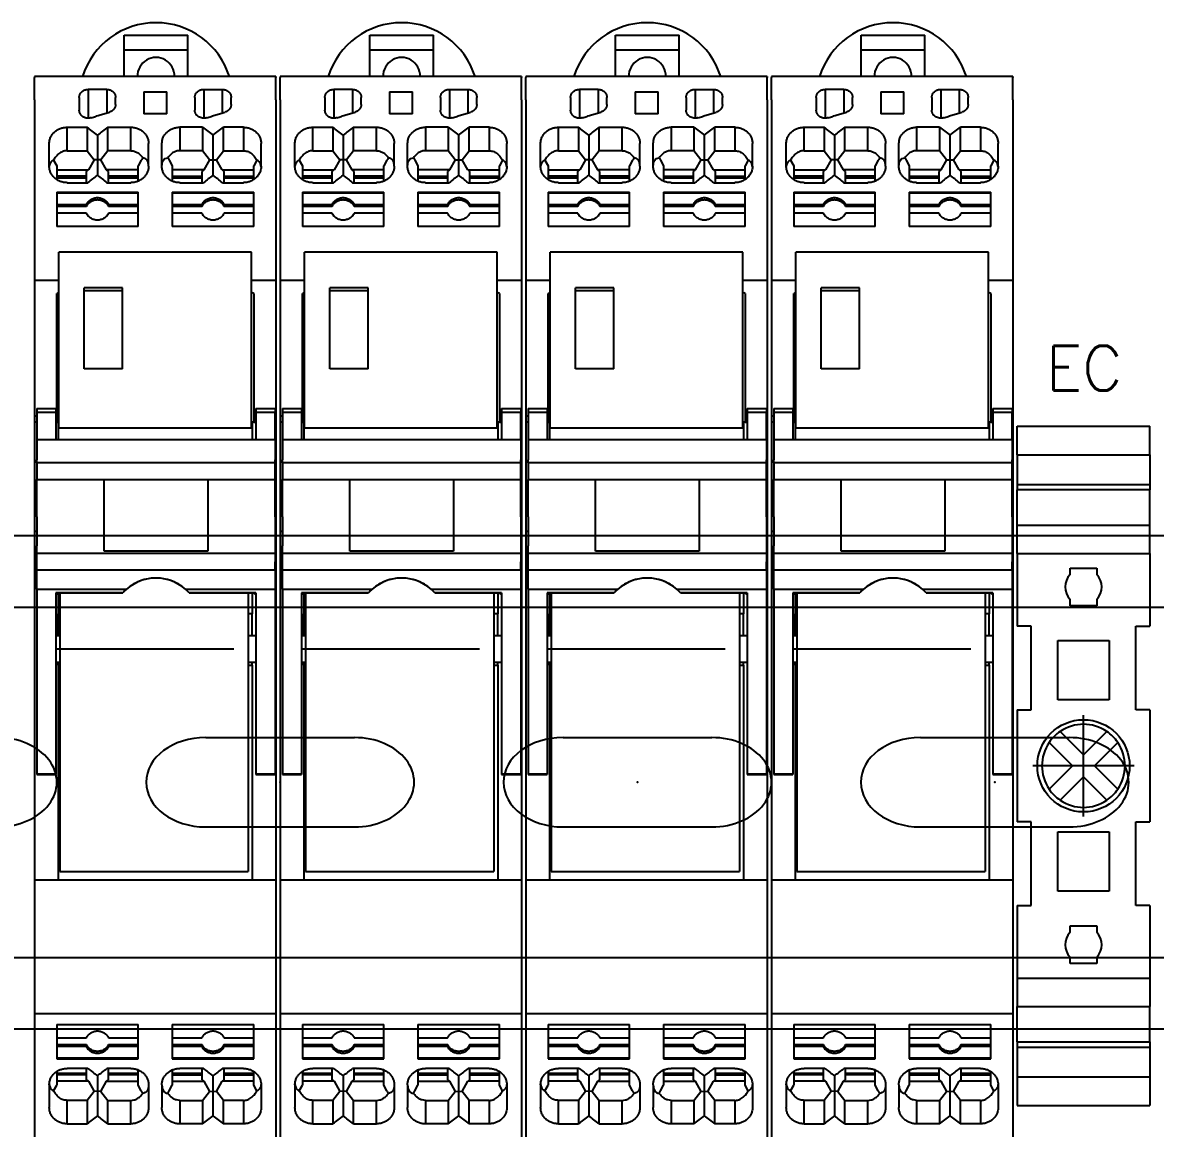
# Model space of a CAD drawing. Header units: inches. Extents: x 0.1 to 89.7, y 0.1 to 57.6.
# Drawn here: x 73.293 to 76.442, y 23.001 to 26.075 of the extents above; entities that cross this region are included whole.
import ezdxf
from ezdxf.enums import TextEntityAlignment as Align

# ---------------------------------------------------------------- set-up
doc = ezdxf.new("R2010")
doc.units = ezdxf.units.IN
doc.header["$MEASUREMENT"] = 0
doc.linetypes.add('DOT_CENTER', pattern=[14, 12, -1, 0, -1])
for name, color, linetype in [('1', 7, 'Continuous'), ('PMISC', 7, 'Continuous'), ('PSYMS', 7, 'Continuous')]:
    doc.layers.add(name, color=color, linetype=linetype)
doc.styles.get("Standard").update_dxf_attribs({"font": 'arial.ttf'})
doc.styles.add('WD', font='romans.shx', dxfattribs={"height": 0.185})

# ---------------------------------------------------------------- blocks, each defined once
blk = doc.blocks.new('E_NS_35_N-select__2', base_point=(-140.35, 64.25))
at = {"color": 7, "linetype": 'Continuous'}
for p, q in [((-138.317, 73.75), (-140.35, 73.75)), ((-140.35, 64.25), (-140.35, 73.75)), ((-138.317, 73.75), (-136.174, 73.75)), ((-138.317, 64.25), (-138.317, 73.75)), ((-136.174, 73.75), (-135.791, 73.75)), ((-136.174, 64.25), (-136.174, 73.75)), ((-133.283, 73.75), (-135.791, 73.75)), ((-135.791, 73.75), (-135.791, 64.25)), ((-131.25, 73.75), (-133.283, 73.75)), ((-133.283, 64.25), (-133.283, 73.75)), ((-131.25, 73.75), (-126.05, 73.75)), ((-131.25, 64.25), (-131.25, 73.75)), ((-126.05, 72.75), (-126.05, 73.75)), ((-120.05, 73.75), (-120.05, 72.75)), ((-120.05, 73.75), (-112.05, 73.75)), ((-112.05, 72.75), (-112.05, 73.75)), ((-106.05, 73.75), (-106.05, 72.75)), ((-106.05, 73.75), (-100.85, 73.75)), ((-100.85, 73.75), (-98.817, 73.75)), ((-100.85, 64.25), (-100.85, 73.75)), ((-96.309, 73.75), (-98.817, 73.75)), ((-98.817, 64.25), (-98.817, 73.75)), ((-96.309, 73.75), (-95.926, 73.75)), ((-96.309, 64.25), (-96.309, 73.75)), ((-95.926, 73.75), (-93.783, 73.75)), ((-95.926, 64.25), (-95.926, 73.75)), ((-93.783, 73.75), (-91.75, 73.75)), ((-93.783, 64.25), (-93.783, 73.75)), ((-91.75, 64.25), (-91.75, 73.75)), ((-120.05, 72.75), (-126.05, 72.75)), ((-106.05, 72.75), (-112.05, 72.75)), ((-117.726, 71.454), (-117.727, 71.455)), ((-116.05, 69.778), (-117.726, 71.454)), ((-114.374, 71.454), (-116.05, 69.778)), ((-114.373, 71.455), (-114.374, 71.454)), ((-125.025, 67.156), (-125.025, 70.844)), ((-125.025, 70.844), (-120.775, 70.844)), ((-120.775, 70.844), (-120.775, 67.156)), ((-118.505, 70.677), (-118.504, 70.676)), ((-118.504, 70.676), (-116.828, 69)), ((-115.272, 69), (-113.596, 70.676)), ((-113.596, 70.676), (-113.595, 70.677)), ((-111.325, 67.156), (-111.325, 70.844)), ((-111.325, 70.844), (-107.075, 70.844)), ((-107.075, 70.844), (-107.075, 67.156)), ((-130.2, 68.045), (-130.2, 69.955)), ((-130.2, 69.955), (-129.739, 69.955)), ((-127.961, 69.955), (-127.5, 69.955)), ((-127.5, 69.955), (-127.5, 68.045)), ((-104.6, 69.955), (-104.139, 69.955)), ((-104.6, 68.045), (-104.6, 69.955)), ((-102.361, 69.955), (-101.9, 69.955)), ((-101.9, 69.955), (-101.9, 68.045)), ((-116.828, 69), (-118.504, 67.324)), ((-113.596, 67.324), (-115.272, 69)), ((-117.726, 66.546), (-116.05, 68.222)), ((-116.05, 68.222), (-114.374, 66.546)), ((-129.739, 68.045), (-130.2, 68.045)), ((-127.5, 68.045), (-127.961, 68.045)), ((-118.504, 67.324), (-118.505, 67.323)), ((-113.595, 67.323), (-113.596, 67.324)), ((-104.139, 68.045), (-104.6, 68.045)), ((-101.9, 68.045), (-102.361, 68.045)), ((-120.775, 67.156), (-125.025, 67.156)), ((-117.727, 66.545), (-117.726, 66.546)), ((-114.374, 66.546), (-114.373, 66.545)), ((-107.075, 67.156), (-111.325, 67.156)), ((-126.05, 65.25), (-126.05, 64.25)), ((-120.05, 65.25), (-126.05, 65.25)), ((-120.05, 64.25), (-120.05, 65.25)), ((-112.05, 65.25), (-112.05, 64.25)), ((-106.05, 65.25), (-112.05, 65.25)), ((-106.05, 64.25), (-106.05, 65.25)), ((-138.317, 64.25), (-140.35, 64.25)), ((-138.317, 64.25), (-136.174, 64.25)), ((-136.174, 64.25), (-135.791, 64.25)), ((-133.283, 64.25), (-135.791, 64.25)), ((-131.25, 64.25), (-133.283, 64.25)), ((-131.25, 64.25), (-126.05, 64.25)), ((-120.05, 64.25), (-112.05, 64.25)), ((-106.05, 64.25), (-100.85, 64.25)), ((-100.85, 64.25), (-98.817, 64.25)), ((-96.309, 64.25), (-98.817, 64.25)), ((-96.309, 64.25), (-95.926, 64.25)), ((-95.926, 64.25), (-93.783, 64.25)), ((-93.783, 64.25), (-91.75, 64.25))]:
    blk.add_line(p, q, dxfattribs=at)
blk.add_circle((-116.05, 69), 3.3, dxfattribs=at)
for centre, radius, start, end in [((-116.05, 69), 2.972, 124.33441, 145.66559), ((-116.05, 69), 2.973, 55.66247, 124.33753), ((-116.05, 69), 2.972, 34.33441, 55.66559), ((-116.05, 69), 2.973, 145.66247, 214.33753), ((-116.05, 69), 2.973, 325.66247, 34.33753), ((-128.85, 69), 1.305, 47.03291, 132.96709), ((-103.25, 69), 1.305, 47.03291, 132.96709), ((-128.85, 69), 1.305, 227.03291, 312.96709), ((-116.05, 69), 2.972, 214.33441, 235.66559), ((-116.05, 69), 2.972, 304.33441, 325.66559), ((-103.25, 69), 1.305, 227.03291, 312.96709), ((-116.05, 69), 2.973, 235.66247, 304.33753)]:
    blk.add_arc(centre, radius, start, end, dxfattribs=at)
at = {"layer": '1', "color": 2, "linetype": 'DOT_CENTER'}
for p, q in [((-116.05, 72.63), (-116.05, 65.37)), ((-112.42, 69), (-119.68, 69))]:
    blk.add_line(p, q, dxfattribs=at)
blk = doc.blocks.new('PHOENIX_END_CLAMP_1')
at = {"xscale": 0.03909317721805836, "yscale": 0.03909317721805836, "zscale": 0.03909317721805836, "rotation": 270}
blk.add_blockref('E_NS_35_N-select__2', (0, 1.8999), dxfattribs=at)
at = {"style": 'WD', "width": 0.7}
for tag, p in [('DESC1', (0.1875, 2.4688)), ('DESC2', (0.1875, 2.3125)), ('DESC3', (0.1875, 2.1646))]:
    blk.add_attdef(tag, text='', height=0.125, dxfattribs=at).set_placement(p, align=Align.CENTER)
at = {"style": 'WD'}
blk.add_attdef('TAG1', text='', height=0.125, dxfattribs=at).set_placement((0.1875, 2), align=Align.CENTER)
at = {"style": 'WD', "flags": 9}
blk.add_attdef('FAMILY', (0.3922, 1.9648), '', height=0.01, dxfattribs=at)
for tag, p in [('MFG', (0.4153, 1.9012)), ('CAT', (0.4172, 1.9207)), ('ASSYCODE', (0.4175, 1.8839))]:
    blk.add_attdef(tag, text='', height=0.01, dxfattribs=at).set_placement(p, align=Align.CENTER)
blk = doc.blocks.new('RIF-LED-Modul-select__6', base_point=(-347.237, -227.35))
at = {"color": 7, "linetype": 'Continuous'}
for p, q in [((-347.237, -214.35), (-347.237, -227.35)), ((-335.36, -214.35), (-347.237, -214.35)), ((-335.36, -214.35), (-335.36, -227.35)), ((-344.822, -223.05), (-344.822, -225.65)), ((-344.608, -223.05), (-344.822, -223.05)), ((-344.608, -223.05), (-344.608, -225.65)), ((-339.36, -223.05), (-344.608, -223.05)), ((-339.36, -223.05), (-339.36, -225.65)), ((-344.608, -225.65), (-344.822, -225.65)), ((-339.36, -225.65), (-344.608, -225.65)), ((-335.36, -227.35), (-347.237, -227.35))]:
    blk.add_line(p, q, dxfattribs=at)
blk = doc.blocks.new('REL-MR-___C_21___-select__7', base_point=(-324.238, -227.28))
at = {"color": 7, "linetype": 'Continuous'}
for p, q in [((-324.238, -214.58), (-305.445, -214.58)), ((-305.445, -227.28), (-305.445, -214.58)), ((-324.238, -227.28), (-305.445, -227.28))]:
    blk.add_line(p, q, dxfattribs=at)
blk = doc.blocks.new('RIF-RH-1-select__8', base_point=(-336.682, -228.85))
at = {"color": 7, "linetype": 'Continuous'}
for p, q in [((-336.682, -212.75), (-336.441, -212.75)), ((-336.682, -214.05), (-336.682, -212.75)), ((-334.563, -212.75), (-336.441, -212.75)), ((-334.563, -212.75), (-333.207, -212.75)), ((-334.563, -212.75), (-334.563, -214.05)), ((-333.013, -212.75), (-333.207, -212.75)), ((-333.013, -212.75), (-333.013, -228.85)), ((-331.893, -212.75), (-333.013, -212.75)), ((-331.893, -228.85), (-331.893, -212.75)), ((-329.371, -212.75), (-331.893, -212.75)), ((-329.371, -212.75), (-326.909, -212.75)), ((-326.909, -228.85), (-326.909, -212.75)), ((-326.909, -212.75), (-326.338, -212.75)), ((-325.789, -212.75), (-326.338, -212.75)), ((-325.789, -228.85), (-325.789, -212.75)), ((-325.789, -212.75), (-324.487, -212.75)), ((-324.487, -218.814), (-324.487, -212.75)), ((-324.487, -212.75), (-312.023, -212.75)), ((-312.023, -212.75), (-311.982, -212.75)), ((-311.982, -214.05), (-311.982, -212.75)), ((-336.682, -214.05), (-336.441, -214.05)), ((-336.441, -214.05), (-334.563, -214.05)), ((-334.563, -214.05), (-334.563, -227.55)), ((-324.238, -214.05), (-324.238, -218.564)), ((-324.238, -218.564), (-324.238, -214.05)), ((-324.238, -214.05), (-324.12, -214.05)), ((-324.238, -214.05), (-324.238, -214.05)), ((-324.12, -214.05), (-324.238, -214.212)), ((-324.12, -214.05), (-324.12, -214.05)), ((-324.12, -214.05), (-321.36, -214.05)), ((-321.36, -214.58), (-321.36, -214.05)), ((-321.36, -214.05), (-319.56, -214.05)), ((-319.56, -214.58), (-319.56, -214.05)), ((-319.56, -214.05), (-312.023, -214.05)), ((-312.023, -214.05), (-311.982, -214.05)), ((-331.893, -217.3), (-327.063, -217.3)), ((-327.063, -217.3), (-327.063, -224.3)), ((-324.238, -218.564), (-324.238, -218.564)), ((-324.487, -228.85), (-324.487, -222.785)), ((-324.238, -227.55), (-324.238, -223.036)), ((-324.238, -223.036), (-324.238, -227.55)), ((-324.238, -223.036), (-324.238, -223.036)), ((-327.063, -224.3), (-331.893, -224.3)), ((-336.682, -228.85), (-336.682, -227.55)), ((-336.682, -227.55), (-336.441, -227.55)), ((-336.441, -227.55), (-334.563, -227.55)), ((-334.563, -227.55), (-334.563, -228.85)), ((-324.12, -227.55), (-324.238, -227.387)), ((-324.238, -227.55), (-324.238, -227.55)), ((-324.238, -227.55), (-324.12, -227.55)), ((-324.12, -227.55), (-321.36, -227.55)), ((-324.12, -227.55), (-324.12, -227.55)), ((-321.36, -227.55), (-321.36, -227.28)), ((-321.36, -227.55), (-319.56, -227.55)), ((-319.56, -227.55), (-319.56, -227.28)), ((-319.56, -227.55), (-312.023, -227.55)), ((-312.023, -227.55), (-311.982, -227.55)), ((-311.982, -228.85), (-311.982, -227.55)), ((-336.682, -228.85), (-336.441, -228.85)), ((-336.441, -228.85), (-334.563, -228.85)), ((-334.563, -228.85), (-333.207, -228.85)), ((-333.013, -228.85), (-333.207, -228.85)), ((-333.013, -228.85), (-331.893, -228.85)), ((-329.371, -228.85), (-331.893, -228.85)), ((-329.371, -228.85), (-327.42, -228.85)), ((-327.42, -228.85), (-327.418, -228.85)), ((-326.909, -228.85), (-327.418, -228.85)), ((-326.338, -228.85), (-326.909, -228.85)), ((-325.789, -228.85), (-326.338, -228.85)), ((-325.101, -228.85), (-325.789, -228.85)), ((-325.101, -228.85), (-325.1, -228.85)), ((-324.487, -228.85), (-325.1, -228.85)), ((-324.487, -228.85), (-312.023, -228.85)), ((-312.023, -228.85), (-311.982, -228.85))]:
    blk.add_line(p, q, dxfattribs=at)
at = {"color": 2, "linetype": 'Continuous'}
for p, q in [((-336.441, -214.05), (-336.441, -212.75)), ((-312.023, -214.05), (-312.023, -212.75)), ((-336.441, -228.85), (-336.441, -227.55)), ((-312.023, -228.85), (-312.023, -227.55))]:
    blk.add_line(p, q, dxfattribs=at)
at = {"color": 7, "linetype": 'Continuous'}
for centre, start, end in [((-322.238, -220.8), 131.81031, 228.18969), ((-322.238, -220.8), 131.80438, 138.55237), ((-322.238, -220.8), 138.55824, 221.44176), ((-322.238, -220.799), 221.44763, 228.19562)]:
    blk.add_arc(centre, 3, start, end, dxfattribs=at)
for points in [[(-324.12, -214.05), (-324.179, -214.131), (-324.238, -214.212)], [(-324.12, -227.55), (-324.179, -227.469), (-324.238, -227.387)]]:
    blk.add_spline(points, degree=3, dxfattribs=at)
at = {"layer": '1', "color": 2, "linetype": 'DOT_CENTER'}
blk.add_line((-320.46, -227.55), (-320.46, -214.05), dxfattribs=at)
blk = doc.blocks.new('RIF-1-BPT-16-Base-select__9', base_point=(-362.71, -229))
at = {"color": 7, "linetype": 'Continuous'}
for p, q in [((-359.073, -212.7), (-359.01, -212.7)), ((-359.073, -212.7), (-359.073, -229)), ((-357.51, -212.7), (-359.01, -212.7)), ((-357.51, -212.7), (-345.304, -212.7)), ((-345.304, -212.7), (-336.16, -212.7)), ((-345.304, -212.7), (-345.304, -214.35)), ((-336.16, -212.7), (-336.16, -212.75)), ((-336.16, -212.7), (-335.76, -212.7)), ((-335.76, -212.7), (-328.382, -212.7)), ((-335.76, -212.75), (-335.76, -212.7)), ((-328.382, -212.7), (-304.86, -212.7)), ((-328.382, -212.75), (-328.382, -212.7)), ((-304.86, -212.7), (-295.829, -212.7)), ((-304.86, -212.7), (-304.86, -214.3)), ((-295.829, -212.7), (-295.51, -212.7)), ((-295.829, -212.7), (-295.829, -229)), ((-295.51, -212.7), (-293.51, -212.7)), ((-293.51, -212.7), (-284.998, -212.7)), ((-353.031, -213.7), (-354.554, -213.7)), ((-353.432, -213.988), (-353.049, -214.2)), ((-336.16, -214.05), (-336.16, -214.2)), ((-335.76, -214.2), (-335.76, -214.05)), ((-291.04, -213.7), (-289.516, -213.7)), ((-290.639, -213.988), (-291.022, -214.2)), ((-352.772, -214.2), (-353.049, -214.2)), ((-352.772, -216.339), (-352.772, -214.2)), ((-352.355, -214.2), (-352.772, -214.2)), ((-352.355, -216.2), (-352.355, -214.2)), ((-352.244, -214.2), (-352.355, -214.2)), ((-352.244, -216.2), (-352.244, -214.2)), ((-352.124, -214.2), (-352.244, -214.2)), ((-351.233, -214.2), (-351.264, -214.2)), ((-351.233, -219.7), (-351.233, -214.2)), ((-350.436, -214.2), (-351.233, -214.2)), ((-350.436, -216.203), (-350.436, -214.2)), ((-350.3, -214.2), (-350.436, -214.2)), ((-350.3, -214.2), (-350.3, -216.203)), ((-349.858, -214.2), (-350.3, -214.2)), ((-349.858, -214.2), (-349.858, -216.203)), ((-348.949, -214.2), (-349.858, -214.2)), ((-344.428, -214.2), (-336.16, -214.2)), ((-336.16, -214.2), (-335.76, -214.2)), ((-335.76, -214.2), (-335.76, -214.3)), ((-335.76, -214.3), (-334.563, -214.3)), ((-324.238, -214.3), (-322.819, -214.3)), ((-321.36, -214.3), (-322.819, -214.3)), ((-322.819, -214.3), (-322.819, -214.58)), ((-319.36, -214.3), (-319.56, -214.3)), ((-319.36, -214.3), (-304.86, -214.3)), ((-319.36, -214.58), (-319.36, -214.3)), ((-304.86, -214.3), (-304.86, -227.4)), ((-294.213, -214.2), (-295.122, -214.2)), ((-293.771, -214.2), (-294.213, -214.2)), ((-294.213, -216.203), (-294.213, -214.2)), ((-293.634, -214.2), (-293.771, -214.2)), ((-293.771, -216.203), (-293.771, -214.2)), ((-292.838, -214.2), (-293.634, -214.2)), ((-293.634, -214.2), (-293.634, -216.203)), ((-292.807, -214.2), (-292.838, -214.2)), ((-292.838, -214.2), (-292.838, -219.7)), ((-291.827, -214.2), (-291.947, -214.2)), ((-291.716, -214.2), (-291.827, -214.2)), ((-291.827, -216.2), (-291.827, -214.2)), ((-291.299, -214.2), (-291.716, -214.2)), ((-291.716, -216.2), (-291.716, -214.2)), ((-291.022, -214.2), (-291.299, -214.2)), ((-291.299, -214.2), (-291.299, -216.339)), ((-354.074, -216.25), (-354.074, -214.9)), ((-289.997, -214.9), (-289.997, -216.25)), ((-357.196, -215.725), (-357.67, -215.725)), ((-354.074, -216.25), (-355.654, -216.25)), ((-353.467, -216.722), (-354.074, -216.25)), ((-352.772, -216.339), (-353.467, -216.722)), ((-352.772, -216.339), (-352.675, -216.2)), ((-352.355, -216.2), (-352.675, -216.2)), ((-352.244, -216.2), (-352.355, -216.2)), ((-351.914, -216.2), (-352.244, -216.2)), ((-350.436, -216.203), (-350.3, -216.203)), ((-293.634, -216.203), (-293.771, -216.203)), ((-291.827, -216.2), (-292.157, -216.2)), ((-291.716, -216.2), (-291.827, -216.2)), ((-291.396, -216.2), (-291.716, -216.2)), ((-291.396, -216.2), (-291.299, -216.339)), ((-290.604, -216.722), (-291.299, -216.339)), ((-289.997, -216.25), (-290.604, -216.722)), ((-288.417, -216.25), (-289.997, -216.25)), ((-353.447, -216.95), (-355.117, -216.95)), ((-353.447, -216.95), (-353.467, -216.722)), ((-353.467, -217.177), (-353.447, -216.95)), ((-352.415, -216.95), (-353.447, -216.95)), ((-290.624, -216.95), (-291.656, -216.95)), ((-290.624, -216.95), (-290.604, -216.722)), ((-288.954, -216.95), (-290.624, -216.95)), ((-290.604, -217.177), (-290.624, -216.95)), ((-355.654, -217.65), (-354.074, -217.65)), ((-353.467, -217.177), (-354.074, -217.65)), ((-354.074, -217.65), (-354.074, -219.2)), ((-353.467, -217.177), (-352.772, -217.56)), ((-352.772, -217.56), (-352.675, -217.7)), ((-352.772, -217.56), (-352.772, -219.7)), ((-352.675, -217.7), (-352.355, -217.7)), ((-352.355, -219.7), (-352.355, -217.7)), ((-352.355, -217.7), (-352.244, -217.7)), ((-352.244, -219.7), (-352.244, -217.7)), ((-352.244, -217.7), (-351.914, -217.7)), ((-350.436, -217.696), (-350.3, -217.696)), ((-350.436, -219.7), (-350.436, -217.696)), ((-350.3, -217.696), (-350.3, -219.7)), ((-349.858, -217.696), (-349.858, -219.7)), ((-294.213, -219.7), (-294.213, -217.696)), ((-293.634, -217.696), (-293.771, -217.696)), ((-293.771, -219.7), (-293.771, -217.696)), ((-293.634, -217.696), (-293.634, -219.7)), ((-292.157, -217.7), (-291.827, -217.7)), ((-291.827, -217.7), (-291.716, -217.7)), ((-291.827, -219.7), (-291.827, -217.7)), ((-291.716, -217.7), (-291.396, -217.7)), ((-291.716, -219.7), (-291.716, -217.7)), ((-291.396, -217.7), (-291.299, -217.56)), ((-291.299, -217.56), (-290.604, -217.177)), ((-291.299, -219.7), (-291.299, -217.56)), ((-289.997, -217.65), (-290.604, -217.177)), ((-289.997, -219.2), (-289.997, -217.65)), ((-289.997, -217.65), (-288.417, -217.65)), ((-357.67, -218.175), (-356.808, -218.175)), ((-361.857, -222.95), (-361.857, -218.65)), ((-360.883, -218.65), (-361.857, -218.65)), ((-359.073, -218.65), (-360.883, -218.65)), ((-360.883, -222.95), (-360.883, -218.65)), ((-356.561, -220.075), (-358.053, -220.075)), ((-353.432, -219.911), (-353.049, -219.7)), ((-353.049, -219.7), (-352.772, -219.7)), ((-352.772, -219.7), (-352.355, -219.7)), ((-352.355, -219.7), (-352.244, -219.7)), ((-352.244, -219.7), (-352.016, -219.7)), ((-351.264, -219.7), (-351.233, -219.7)), ((-351.233, -219.7), (-350.436, -219.7)), ((-350.436, -219.7), (-350.3, -219.7)), ((-350.3, -219.7), (-349.858, -219.7)), ((-349.858, -219.7), (-348.949, -219.7)), ((-295.122, -219.7), (-294.213, -219.7)), ((-294.213, -219.7), (-293.771, -219.7)), ((-293.771, -219.7), (-293.634, -219.7)), ((-293.634, -219.7), (-292.838, -219.7)), ((-292.838, -219.7), (-292.807, -219.7)), ((-292.055, -219.7), (-291.827, -219.7)), ((-291.827, -219.7), (-291.716, -219.7)), ((-291.716, -219.7), (-291.299, -219.7)), ((-291.299, -219.7), (-291.022, -219.7)), ((-290.639, -219.911), (-291.022, -219.7)), ((-353.041, -220.4), (-354.554, -220.4)), ((-353.031, -220.4), (-353.041, -220.4)), ((-291.04, -220.4), (-291.03, -220.4)), ((-291.03, -220.4), (-289.516, -220.4)), ((-358.053, -221.625), (-356.561, -221.625)), ((-353.041, -221.3), (-354.554, -221.3)), ((-353.031, -221.3), (-353.041, -221.3)), ((-291.04, -221.3), (-291.03, -221.3)), ((-291.03, -221.3), (-289.516, -221.3)), ((-353.432, -221.788), (-353.049, -222)), ((-352.772, -222), (-353.049, -222)), ((-352.355, -222), (-352.772, -222)), ((-352.772, -222), (-352.772, -224.139)), ((-352.244, -222), (-352.355, -222)), ((-352.355, -222), (-352.355, -224)), ((-352.244, -224), (-352.244, -222)), ((-352.016, -222), (-352.244, -222)), ((-351.233, -222), (-351.264, -222)), ((-350.436, -222), (-351.233, -222)), ((-351.233, -227.5), (-351.233, -222)), ((-350.436, -224.003), (-350.436, -222)), ((-350.3, -222), (-350.436, -222)), ((-349.858, -222), (-350.3, -222)), ((-350.3, -222), (-350.3, -224.003)), ((-348.949, -222), (-349.858, -222)), ((-349.858, -222), (-349.858, -224.003)), ((-294.213, -222), (-295.122, -222)), ((-294.213, -224.003), (-294.213, -222)), ((-293.771, -222), (-294.213, -222)), ((-293.771, -224.003), (-293.771, -222)), ((-293.634, -222), (-293.771, -222)), ((-293.634, -222), (-293.634, -224.003)), ((-292.838, -222), (-293.634, -222)), ((-292.838, -222), (-292.838, -227.5)), ((-292.807, -222), (-292.838, -222)), ((-291.827, -222), (-292.055, -222)), ((-291.716, -222), (-291.827, -222)), ((-291.827, -224), (-291.827, -222)), ((-291.716, -222), (-291.716, -224)), ((-291.299, -222), (-291.716, -222)), ((-291.299, -224.139), (-291.299, -222)), ((-291.022, -222), (-291.299, -222)), ((-290.639, -221.788), (-291.022, -222)), ((-360.883, -222.95), (-361.857, -222.95)), ((-359.073, -222.95), (-360.883, -222.95)), ((-354.074, -222.5), (-354.074, -224.05)), ((-289.997, -224.05), (-289.997, -222.5)), ((-357.196, -223.525), (-357.67, -223.525)), ((-354.074, -224.05), (-355.654, -224.05)), ((-355.117, -224.75), (-353.447, -224.75)), ((-354.074, -224.05), (-353.467, -224.522)), ((-352.772, -224.139), (-353.467, -224.522)), ((-353.467, -224.522), (-353.447, -224.75)), ((-353.447, -224.75), (-353.467, -224.977)), ((-353.447, -224.75), (-352.415, -224.75)), ((-352.675, -224), (-352.772, -224.139)), ((-352.355, -224), (-352.675, -224)), ((-352.244, -224), (-352.355, -224)), ((-351.914, -224), (-352.244, -224)), ((-350.436, -224.003), (-350.3, -224.003)), ((-293.634, -224.003), (-293.771, -224.003)), ((-291.827, -224), (-292.157, -224)), ((-291.716, -224), (-291.827, -224)), ((-291.396, -224), (-291.716, -224)), ((-291.656, -224.75), (-290.624, -224.75)), ((-291.299, -224.139), (-291.396, -224)), ((-290.604, -224.522), (-291.299, -224.139)), ((-290.604, -224.522), (-290.624, -224.75)), ((-290.624, -224.75), (-290.604, -224.977)), ((-290.624, -224.75), (-288.954, -224.75)), ((-290.604, -224.522), (-289.997, -224.05)), ((-288.417, -224.05), (-289.997, -224.05)), ((-355.654, -225.45), (-354.074, -225.45)), ((-354.074, -225.45), (-353.467, -224.977)), ((-354.074, -226.8), (-354.074, -225.45)), ((-353.467, -224.977), (-352.772, -225.36)), ((-352.772, -227.5), (-352.772, -225.36)), ((-352.675, -225.5), (-352.772, -225.36)), ((-352.675, -225.5), (-352.355, -225.5)), ((-352.355, -225.5), (-352.355, -227.5)), ((-352.355, -225.5), (-352.244, -225.5)), ((-352.244, -227.5), (-352.244, -225.5)), ((-352.244, -225.5), (-351.914, -225.5)), ((-350.436, -225.496), (-350.3, -225.496)), ((-350.436, -227.5), (-350.436, -225.496)), ((-350.3, -225.496), (-350.3, -227.5)), ((-349.858, -225.496), (-349.858, -227.5)), ((-294.213, -227.5), (-294.213, -225.496)), ((-293.771, -227.5), (-293.771, -225.496)), ((-293.634, -225.496), (-293.771, -225.496)), ((-293.634, -225.496), (-293.634, -227.5)), ((-292.157, -225.5), (-291.827, -225.5)), ((-291.827, -225.5), (-291.716, -225.5)), ((-291.827, -227.5), (-291.827, -225.5)), ((-291.716, -225.5), (-291.716, -227.5)), ((-291.716, -225.5), (-291.396, -225.5)), ((-291.299, -225.36), (-291.396, -225.5)), ((-291.299, -225.36), (-290.604, -224.977)), ((-291.299, -225.36), (-291.299, -227.5)), ((-290.604, -224.977), (-289.997, -225.45)), ((-289.997, -225.45), (-289.997, -226.8)), ((-289.997, -225.45), (-288.417, -225.45)), ((-357.67, -225.975), (-356.808, -225.975)), ((-353.432, -227.711), (-353.049, -227.5)), ((-353.049, -227.5), (-352.772, -227.5)), ((-352.772, -227.5), (-352.355, -227.5)), ((-352.355, -227.5), (-352.244, -227.5)), ((-352.244, -227.5), (-352.124, -227.5)), ((-351.264, -227.5), (-351.233, -227.5)), ((-351.233, -227.5), (-350.436, -227.5)), ((-350.436, -227.5), (-350.3, -227.5)), ((-350.3, -227.5), (-349.858, -227.5)), ((-349.858, -227.5), (-348.949, -227.5)), ((-345.304, -227.35), (-345.304, -229)), ((-336.16, -227.5), (-344.428, -227.5)), ((-335.76, -227.5), (-336.16, -227.5)), ((-336.16, -227.5), (-336.16, -227.55)), ((-335.76, -227.5), (-335.76, -227.4)), ((-335.76, -227.4), (-334.563, -227.4)), ((-335.76, -227.5), (-335.76, -227.55)), ((-324.229, -227.4), (-322.819, -227.4)), ((-322.819, -227.28), (-322.819, -227.4)), ((-321.36, -227.4), (-322.819, -227.4)), ((-319.36, -227.4), (-319.56, -227.4)), ((-319.36, -227.4), (-319.36, -227.28)), ((-319.36, -227.4), (-304.86, -227.4)), ((-304.86, -227.4), (-304.86, -229)), ((-295.122, -227.5), (-294.213, -227.5)), ((-294.213, -227.5), (-293.771, -227.5)), ((-293.771, -227.5), (-293.634, -227.5)), ((-293.634, -227.5), (-292.838, -227.5)), ((-292.838, -227.5), (-292.807, -227.5)), ((-291.947, -227.5), (-291.827, -227.5)), ((-291.827, -227.5), (-291.716, -227.5)), ((-291.716, -227.5), (-291.299, -227.5)), ((-291.299, -227.5), (-291.022, -227.5)), ((-290.639, -227.711), (-291.022, -227.5)), ((-353.031, -228), (-354.554, -228)), ((-291.04, -228), (-289.516, -228)), ((-359.073, -229), (-359.01, -229)), ((-357.51, -229), (-359.01, -229)), ((-357.51, -229), (-345.304, -229)), ((-345.304, -229), (-336.16, -229)), ((-336.16, -228.85), (-336.16, -229)), ((-336.16, -229), (-335.76, -229)), ((-335.76, -228.85), (-335.76, -229)), ((-335.76, -229), (-328.382, -229)), ((-328.382, -228.85), (-328.382, -229)), ((-328.382, -229), (-304.86, -229)), ((-327.42, -228.85), (-327.418, -228.85)), ((-326.909, -228.85), (-327.418, -228.85)), ((-326.338, -228.85), (-326.909, -228.85)), ((-325.789, -228.85), (-326.338, -228.85)), ((-325.101, -228.85), (-325.789, -228.85)), ((-325.101, -228.85), (-325.1, -228.85)), ((-304.86, -229), (-295.829, -229)), ((-295.829, -229), (-295.51, -229)), ((-295.51, -229), (-293.51, -229)), ((-293.51, -229), (-284.998, -229))]:
    blk.add_line(p, q, dxfattribs=at)
at = {"color": 2, "linetype": 'Continuous'}
for p, q in [((-355.654, -214.9), (-354.074, -214.9)), ((-289.997, -214.9), (-288.417, -214.9)), ((-358.21, -216.325), (-356.621, -216.325)), ((-358.21, -217.575), (-356.263, -217.575)), ((-355.654, -219.2), (-354.074, -219.2)), ((-289.997, -219.2), (-288.417, -219.2)), ((-354.074, -222.5), (-355.654, -222.5)), ((-288.417, -222.5), (-289.997, -222.5)), ((-358.21, -224.125), (-356.621, -224.125)), ((-358.21, -225.375), (-356.263, -225.375)), ((-354.074, -226.8), (-355.654, -226.8)), ((-288.417, -226.8), (-289.997, -226.8))]:
    blk.add_line(p, q, dxfattribs=at)
at = {"color": 7, "linetype": 'Continuous'}
for centre, radius, start, end in [((-334.56, -220.85), 11.9, 146.02552, 146.89203), ((-357.51, -220.8), 5.2, 107.4925, 252.5075), ((-359.11, -220.8), 1.25, 88.30474, 271.69526), ((-334.56, -220.85), 11.9, 213.10797, 213.97448)]:
    blk.add_arc(centre, radius, start, end, dxfattribs=at)
for points in [[(-355.654, -214.9), (-355.633, -214.665), (-355.571, -214.44), (-355.469, -214.232), (-355.332, -214.05), (-355.252, -213.971), (-355.165, -213.901), (-355.065, -213.836), (-354.975, -213.79), (-354.873, -213.751), (-354.769, -213.722), (-354.653, -213.704), (-354.554, -213.7)], [(-354.074, -214.9), (-354.032, -214.643), (-353.906, -214.398), (-353.703, -214.177), (-353.432, -213.988)], [(-352.966, -213.702), (-353.128, -213.729), (-353.262, -213.787), (-353.364, -213.874), (-353.432, -213.988)], [(-353.031, -213.7), (-352.814, -213.723), (-352.605, -213.79), (-352.498, -213.846), (-352.412, -213.901), (-352.316, -213.978), (-352.242, -214.051), (-352.103, -214.232), (-351.999, -214.44), (-351.965, -214.541), (-351.936, -214.665), (-351.919, -214.782), (-351.914, -214.9)], [(-292.157, -214.9), (-292.152, -214.792), (-292.135, -214.665), (-292.111, -214.561), (-292.072, -214.44), (-292.02, -214.325), (-291.968, -214.232), (-291.896, -214.13), (-291.829, -214.051), (-291.74, -213.965), (-291.659, -213.901), (-291.565, -213.841), (-291.466, -213.79), (-291.257, -213.723), (-291.04, -213.7)], [(-291.105, -213.702), (-290.943, -213.729), (-290.809, -213.787), (-290.707, -213.874), (-290.639, -213.988)], [(-289.997, -214.9), (-290.001, -214.814), (-290.013, -214.738), (-290.033, -214.661), (-290.06, -214.586), (-290.119, -214.469), (-290.216, -214.331), (-290.309, -214.231), (-290.416, -214.136), (-290.531, -214.054), (-290.639, -213.988)], [(-289.516, -213.7), (-289.302, -213.722), (-289.096, -213.79), (-289.006, -213.836), (-288.905, -213.901), (-288.826, -213.965), (-288.739, -214.05), (-288.672, -214.13), (-288.602, -214.232), (-288.547, -214.333), (-288.5, -214.44), (-288.438, -214.665), (-288.417, -214.9)], [(-351.264, -219.7), (-351.264, -218.325), (-351.264, -216.95), (-351.264, -215.575), (-351.264, -214.2)], [(-348.949, -214.2), (-348.949, -215.575), (-348.949, -216.95), (-348.949, -218.325), (-348.949, -219.7)], [(-295.122, -219.7), (-295.122, -218.325), (-295.122, -216.95), (-295.122, -215.575), (-295.122, -214.2)], [(-292.807, -219.7), (-292.807, -218.325), (-292.807, -216.95), (-292.807, -215.575), (-292.807, -214.2)], [(-355.654, -214.9), (-355.654, -215.237), (-355.654, -215.575), (-355.654, -215.912), (-355.654, -216.25)], [(-351.914, -216.309), (-351.914, -215.957), (-351.914, -215.604), (-351.914, -215.252), (-351.914, -214.9)], [(-292.157, -214.9), (-292.157, -215.252), (-292.157, -215.604), (-292.157, -215.957), (-292.157, -216.309)], [(-288.417, -214.9), (-288.417, -215.237), (-288.417, -215.575), (-288.417, -215.912), (-288.417, -216.25)], [(-358.21, -216.325), (-358.2, -216.207), (-358.169, -216.094), (-358.144, -216.036), (-358.119, -215.99), (-358.09, -215.947), (-358.051, -215.899), (-358.015, -215.863), (-357.969, -215.825), (-357.928, -215.797), (-357.876, -215.77), (-357.775, -215.736), (-357.67, -215.725)], [(-358.21, -217.575), (-358.21, -217.262), (-358.21, -216.95), (-358.21, -216.637), (-358.21, -216.325)], [(-357.196, -215.725), (-357.151, -215.727), (-357.112, -215.732), (-357.074, -215.74), (-357.03, -215.753), (-356.952, -215.788), (-356.88, -215.836), (-356.847, -215.864), (-356.815, -215.896), (-356.784, -215.932), (-356.76, -215.966), (-356.737, -216.002), (-356.715, -216.045), (-356.696, -216.087), (-356.681, -216.13)], [(-356.292, -217.38), (-356.389, -217.068), (-356.487, -216.755), (-356.584, -216.443), (-356.681, -216.13)], [(-355.117, -216.95), (-355.386, -216.6), (-355.654, -216.25)], [(-351.914, -216.309), (-352.165, -216.629), (-352.415, -216.95)], [(-350.436, -217.696), (-350.628, -217.575), (-350.778, -217.399), (-350.873, -217.184), (-350.906, -216.95), (-350.873, -216.715), (-350.778, -216.5), (-350.628, -216.324), (-350.436, -216.203)], [(-350.3, -217.696), (-350.491, -217.575), (-350.641, -217.399), (-350.737, -217.184), (-350.769, -216.95), (-350.737, -216.715), (-350.641, -216.5), (-350.491, -216.324), (-350.3, -216.203)], [(-349.858, -216.203), (-349.666, -216.324), (-349.516, -216.5), (-349.421, -216.715), (-349.388, -216.95), (-349.421, -217.184), (-349.516, -217.399), (-349.666, -217.575), (-349.858, -217.696)], [(-294.213, -217.696), (-294.405, -217.575), (-294.555, -217.399), (-294.65, -217.184), (-294.683, -216.95), (-294.65, -216.715), (-294.555, -216.5), (-294.405, -216.324), (-294.213, -216.203)], [(-293.771, -216.203), (-293.58, -216.324), (-293.43, -216.5), (-293.334, -216.715), (-293.301, -216.95), (-293.334, -217.184), (-293.43, -217.399), (-293.58, -217.575), (-293.771, -217.696)], [(-293.634, -216.203), (-293.443, -216.324), (-293.293, -216.5), (-293.197, -216.715), (-293.165, -216.95), (-293.197, -217.184), (-293.293, -217.399), (-293.443, -217.575), (-293.634, -217.696)], [(-292.157, -216.309), (-291.906, -216.629), (-291.656, -216.95)], [(-288.954, -216.95), (-288.685, -216.6), (-288.417, -216.25)], [(-355.654, -217.65), (-355.386, -217.3), (-355.117, -216.95)], [(-352.415, -216.95), (-352.165, -217.27), (-351.914, -217.59)], [(-291.656, -216.95), (-291.906, -217.27), (-292.157, -217.59)], [(-288.417, -217.65), (-288.685, -217.3), (-288.954, -216.95)], [(-357.67, -218.175), (-357.722, -218.172), (-357.775, -218.163), (-357.822, -218.15), (-357.876, -218.129), (-357.969, -218.074), (-358.051, -218), (-358.09, -217.952), (-358.119, -217.909), (-358.146, -217.858), (-358.169, -217.805), (-358.185, -217.754), (-358.2, -217.692), (-358.207, -217.639), (-358.21, -217.575)], [(-356.292, -217.38), (-356.275, -217.449), (-356.265, -217.52), (-356.263, -217.584), (-356.268, -217.662), (-356.303, -217.8), (-356.365, -217.925), (-356.401, -217.974), (-356.452, -218.03), (-356.51, -218.077), (-356.56, -218.109), (-356.619, -218.137), (-356.681, -218.158), (-356.75, -218.171), (-356.808, -218.175)], [(-355.654, -217.65), (-355.654, -218.037), (-355.654, -218.425), (-355.654, -218.812), (-355.654, -219.2)], [(-351.914, -219.2), (-351.914, -218.797), (-351.914, -218.395), (-351.914, -217.992), (-351.914, -217.59)], [(-292.157, -217.59), (-292.157, -217.992), (-292.157, -218.395), (-292.157, -218.797), (-292.157, -219.2)], [(-288.417, -217.65), (-288.417, -218.037), (-288.417, -218.425), (-288.417, -218.812), (-288.417, -219.2)], [(-354.554, -220.4), (-354.769, -220.377), (-354.975, -220.309), (-355.065, -220.263), (-355.165, -220.198), (-355.259, -220.122), (-355.332, -220.049), (-355.469, -219.867), (-355.571, -219.659), (-355.609, -219.539), (-355.633, -219.434), (-355.65, -219.307), (-355.654, -219.2)], [(-354.074, -219.2), (-354.043, -219.419), (-353.952, -219.63), (-353.803, -219.827), (-353.601, -220.004)], [(-351.914, -219.2), (-351.919, -219.307), (-351.936, -219.434), (-351.965, -219.558), (-351.999, -219.659), (-352.042, -219.757), (-352.103, -219.867), (-352.169, -219.961), (-352.242, -220.049), (-352.412, -220.198), (-352.605, -220.309), (-352.699, -220.345), (-352.814, -220.377), (-352.931, -220.395), (-353.031, -220.4)], [(-291.04, -220.4), (-291.158, -220.393), (-291.257, -220.377), (-291.363, -220.348), (-291.466, -220.309), (-291.565, -220.258), (-291.659, -220.198), (-291.755, -220.121), (-291.829, -220.049), (-291.968, -219.867), (-292.072, -219.659), (-292.109, -219.548), (-292.135, -219.434), (-292.15, -219.327), (-292.157, -219.2)], [(-289.997, -219.2), (-290.027, -219.419), (-290.119, -219.63), (-290.268, -219.827), (-290.47, -220.004)], [(-288.417, -219.2), (-288.422, -219.317), (-288.438, -219.434), (-288.461, -219.539), (-288.5, -219.659), (-288.551, -219.775), (-288.602, -219.867), (-288.672, -219.97), (-288.739, -220.049), (-288.826, -220.134), (-288.905, -220.198), (-288.998, -220.259), (-289.096, -220.309), (-289.189, -220.345), (-289.302, -220.377), (-289.4, -220.393), (-289.516, -220.4)], [(-358.053, -221.625), (-358.053, -221.237), (-358.053, -220.85), (-358.053, -220.462), (-358.053, -220.075)], [(-356.561, -220.075), (-356.561, -220.462), (-356.561, -220.85), (-356.561, -221.237), (-356.561, -221.625)], [(-353.601, -220.004), (-353.523, -219.961), (-353.432, -219.911)], [(-353.041, -220.4), (-353.257, -220.373), (-353.427, -220.296), (-353.543, -220.171), (-353.601, -220.004)], [(-291.03, -220.4), (-290.814, -220.373), (-290.644, -220.296), (-290.528, -220.171), (-290.47, -220.004)], [(-290.47, -220.004), (-290.547, -219.961), (-290.639, -219.911)], [(-355.654, -222.5), (-355.649, -222.382), (-355.633, -222.265), (-355.607, -222.151), (-355.571, -222.04), (-355.52, -221.924), (-355.469, -221.832), (-355.404, -221.737), (-355.332, -221.65), (-355.259, -221.578), (-355.165, -221.501), (-355.065, -221.436), (-354.975, -221.39), (-354.882, -221.354), (-354.769, -221.322), (-354.653, -221.304), (-354.554, -221.3)], [(-353.041, -221.3), (-353.257, -221.326), (-353.427, -221.403), (-353.543, -221.528), (-353.601, -221.696)], [(-353.031, -221.3), (-352.913, -221.306), (-352.814, -221.322), (-352.717, -221.348), (-352.605, -221.39), (-352.506, -221.441), (-352.412, -221.501), (-352.331, -221.565), (-352.242, -221.651), (-352.103, -221.832), (-351.999, -222.04), (-351.965, -222.141), (-351.936, -222.265), (-351.919, -222.382), (-351.914, -222.5)], [(-292.157, -222.5), (-292.152, -222.392), (-292.135, -222.265), (-292.106, -222.141), (-292.072, -222.04), (-292.02, -221.925), (-291.968, -221.832), (-291.908, -221.746), (-291.829, -221.651), (-291.74, -221.565), (-291.659, -221.501), (-291.556, -221.436), (-291.466, -221.39), (-291.372, -221.354), (-291.257, -221.322), (-291.14, -221.304), (-291.04, -221.3)], [(-291.03, -221.3), (-290.814, -221.326), (-290.644, -221.403), (-290.528, -221.528), (-290.47, -221.696)], [(-289.516, -221.3), (-289.302, -221.322), (-289.096, -221.39), (-288.906, -221.501), (-288.739, -221.65), (-288.602, -221.832), (-288.5, -222.04), (-288.438, -222.265), (-288.417, -222.5)], [(-354.074, -222.5), (-354.043, -222.281), (-353.952, -222.069), (-353.803, -221.872), (-353.601, -221.696)], [(-353.601, -221.696), (-353.523, -221.738), (-353.432, -221.788)], [(-351.264, -227.5), (-351.264, -226.125), (-351.264, -224.75), (-351.264, -223.375), (-351.264, -222)], [(-348.949, -222), (-348.949, -223.375), (-348.949, -224.75), (-348.949, -226.125), (-348.949, -227.5)], [(-295.122, -227.5), (-295.122, -226.125), (-295.122, -224.75), (-295.122, -223.375), (-295.122, -222)], [(-292.807, -227.5), (-292.807, -226.125), (-292.807, -224.75), (-292.807, -223.375), (-292.807, -222)], [(-290.47, -221.696), (-290.547, -221.738), (-290.639, -221.788)], [(-289.997, -222.5), (-290.027, -222.281), (-290.119, -222.069), (-290.268, -221.872), (-290.47, -221.696)], [(-355.654, -224.05), (-355.654, -223.662), (-355.654, -223.275), (-355.654, -222.887), (-355.654, -222.5)], [(-351.914, -224.109), (-351.914, -223.707), (-351.914, -223.304), (-351.914, -222.902), (-351.914, -222.5)], [(-292.157, -222.5), (-292.157, -222.902), (-292.157, -223.304), (-292.157, -223.707), (-292.157, -224.109)], [(-288.417, -224.05), (-288.417, -223.662), (-288.417, -223.275), (-288.417, -222.887), (-288.417, -222.5)], [(-358.21, -224.125), (-358.207, -224.06), (-358.2, -224.007), (-358.185, -223.945), (-358.169, -223.894), (-358.119, -223.79), (-358.051, -223.699), (-358.012, -223.66), (-357.969, -223.625), (-357.928, -223.597), (-357.876, -223.57), (-357.822, -223.549), (-357.775, -223.536), (-357.718, -223.527), (-357.67, -223.525)], [(-357.196, -223.525), (-357.154, -223.526), (-357.112, -223.532), (-357.068, -223.541), (-357.03, -223.553), (-356.952, -223.588), (-356.88, -223.636), (-356.847, -223.664), (-356.815, -223.696), (-356.784, -223.732), (-356.76, -223.766), (-356.734, -223.807), (-356.715, -223.845), (-356.698, -223.884), (-356.681, -223.93)], [(-356.292, -225.18), (-356.389, -224.868), (-356.487, -224.555), (-356.584, -224.242), (-356.681, -223.93)], [(-358.21, -224.125), (-358.21, -224.437), (-358.21, -224.75), (-358.21, -225.062), (-358.21, -225.375)], [(-355.654, -224.05), (-355.386, -224.4), (-355.117, -224.75)], [(-355.117, -224.75), (-355.386, -225.1), (-355.654, -225.45)], [(-352.415, -224.75), (-352.165, -224.429), (-351.914, -224.109)], [(-351.914, -225.39), (-352.165, -225.07), (-352.415, -224.75)], [(-350.436, -225.496), (-350.628, -225.375), (-350.778, -225.199), (-350.873, -224.984), (-350.906, -224.75), (-350.873, -224.515), (-350.778, -224.3), (-350.628, -224.124), (-350.436, -224.003)], [(-350.3, -225.496), (-350.491, -225.375), (-350.641, -225.199), (-350.737, -224.984), (-350.769, -224.75), (-350.737, -224.515), (-350.641, -224.3), (-350.491, -224.124), (-350.3, -224.003)], [(-349.858, -224.003), (-349.666, -224.124), (-349.516, -224.3), (-349.421, -224.515), (-349.388, -224.75), (-349.421, -224.984), (-349.516, -225.199), (-349.666, -225.375), (-349.858, -225.496)], [(-294.213, -225.496), (-294.405, -225.375), (-294.555, -225.199), (-294.65, -224.984), (-294.683, -224.75), (-294.65, -224.515), (-294.555, -224.3), (-294.405, -224.124), (-294.213, -224.003)], [(-293.771, -224.003), (-293.58, -224.124), (-293.43, -224.3), (-293.334, -224.515), (-293.301, -224.75), (-293.334, -224.984), (-293.43, -225.199), (-293.58, -225.375), (-293.771, -225.496)], [(-293.634, -224.003), (-293.443, -224.124), (-293.293, -224.3), (-293.197, -224.515), (-293.165, -224.75), (-293.197, -224.984), (-293.293, -225.199), (-293.443, -225.375), (-293.634, -225.496)], [(-291.656, -224.75), (-291.906, -224.429), (-292.157, -224.109)], [(-292.157, -225.39), (-291.906, -225.07), (-291.656, -224.75)], [(-288.417, -224.05), (-288.685, -224.4), (-288.954, -224.75)], [(-288.954, -224.75), (-288.685, -225.1), (-288.417, -225.45)], [(-357.67, -225.975), (-357.722, -225.972), (-357.775, -225.963), (-357.83, -225.948), (-357.876, -225.929), (-357.92, -225.907), (-357.969, -225.874), (-358.008, -225.842), (-358.051, -225.8), (-358.119, -225.709), (-358.169, -225.605), (-358.188, -225.544), (-358.2, -225.492), (-358.207, -225.439), (-358.21, -225.375)], [(-356.292, -225.18), (-356.273, -225.257), (-356.265, -225.32), (-356.263, -225.391), (-356.268, -225.462), (-356.284, -225.539), (-356.303, -225.6), (-356.327, -225.658), (-356.365, -225.725), (-356.411, -225.785), (-356.452, -225.83), (-356.51, -225.877), (-356.56, -225.909), (-356.625, -225.94), (-356.681, -225.958), (-356.75, -225.971), (-356.808, -225.975)], [(-355.654, -226.8), (-355.654, -226.462), (-355.654, -226.125), (-355.654, -225.787), (-355.654, -225.45)], [(-351.914, -226.8), (-351.914, -226.447), (-351.914, -226.095), (-351.914, -225.742), (-351.914, -225.39)], [(-292.157, -225.39), (-292.157, -225.742), (-292.157, -226.095), (-292.157, -226.447), (-292.157, -226.8)], [(-288.417, -226.8), (-288.417, -226.462), (-288.417, -226.125), (-288.417, -225.787), (-288.417, -225.45)], [(-354.554, -228), (-354.671, -227.993), (-354.769, -227.977), (-354.873, -227.948), (-354.975, -227.909), (-355.081, -227.854), (-355.165, -227.798), (-355.252, -227.728), (-355.332, -227.649), (-355.41, -227.554), (-355.469, -227.467), (-355.52, -227.375), (-355.571, -227.259), (-355.607, -227.148), (-355.633, -227.034), (-355.648, -226.928), (-355.654, -226.8)], [(-354.074, -226.8), (-354.07, -226.881), (-354.057, -226.962), (-354.036, -227.042), (-354.011, -227.113), (-353.944, -227.243), (-353.855, -227.368), (-353.754, -227.477), (-353.655, -227.563), (-353.548, -227.64), (-353.432, -227.711)], [(-351.914, -226.8), (-351.92, -226.927), (-351.936, -227.034), (-351.962, -227.148), (-351.999, -227.259), (-352.042, -227.357), (-352.103, -227.467), (-352.169, -227.561), (-352.242, -227.649), (-352.324, -227.728), (-352.412, -227.798), (-352.514, -227.863), (-352.605, -227.909), (-352.717, -227.951), (-352.814, -227.977), (-352.913, -227.993), (-353.031, -228)], [(-291.04, -228), (-291.149, -227.994), (-291.257, -227.977), (-291.363, -227.948), (-291.466, -227.909), (-291.556, -227.863), (-291.659, -227.798), (-291.74, -227.734), (-291.829, -227.649), (-291.908, -227.554), (-291.968, -227.467), (-292.029, -227.357), (-292.072, -227.259), (-292.135, -227.034), (-292.157, -226.8)], [(-289.997, -226.8), (-290.039, -227.056), (-290.165, -227.301), (-290.368, -227.523), (-290.639, -227.711)], [(-288.417, -226.8), (-288.438, -227.034), (-288.5, -227.259), (-288.551, -227.375), (-288.602, -227.467), (-288.672, -227.57), (-288.739, -227.649), (-288.819, -227.728), (-288.905, -227.798), (-288.99, -227.854), (-289.096, -227.909), (-289.302, -227.977), (-289.516, -228)], [(-352.966, -227.998), (-353.128, -227.97), (-353.262, -227.912), (-353.364, -227.825), (-353.432, -227.711)], [(-291.105, -227.998), (-290.943, -227.97), (-290.809, -227.912), (-290.707, -227.825), (-290.639, -227.711)]]:
    blk.add_spline(points, degree=3, dxfattribs=at)
blk = doc.blocks.new('PHOENIX_DPDT_8A_24VDC')
at = {"xscale": 0.04146519512388872, "yscale": 0.04146519512388872, "zscale": 0.04146519512388872, "rotation": 270}
for name, p in [('RIF-1-BPT-16-Base-select__9', (0, 3.9997)), ('RIF-LED-Modul-select__6', (0.0684, 3.3581)), ('RIF-RH-1-select__8', (0.0062, 2.9205)), ('REL-MR-___C_21___-select__7', (0.0713, 2.4045))]:
    blk.add_blockref(name, p, dxfattribs=at)
at = {"style": 'WD', "width": 0.7}
for tag, p in [('INST', (0.3125, 4.8571)), ('LOC', (0.3125, 4.6875)), ('DESC1', (0.3125, 4.5312)), ('DESC2', (0.3125, 4.375)), ('DESC3', (0.3125, 4.2271)), ('XREF', (0.3125, 3.6562))]:
    blk.add_attdef(tag, text='', height=0.125, dxfattribs=at).set_placement(p, align=Align.CENTER)
at = {"style": 'WD'}
blk.add_attdef('TAG1', text='', height=0.125, dxfattribs=at).set_placement((0.3125, 4.0625), align=Align.CENTER)
at = {"style": 'WD', "flags": 9}
blk.add_attdef('FAMILY', (0.5172, 4.0273), '', height=0.01, dxfattribs=at)
for tag, p in [('MFG', (0.5403, 3.9637)), ('CAT', (0.5422, 3.9832)), ('ASSYCODE', (0.5425, 3.9464))]:
    blk.add_attdef(tag, text='', height=0.01, dxfattribs=at).set_placement(p, align=Align.CENTER)
blk = doc.blocks.new('HDINFCF7')
for p, q in [((0, 0.69), (29, 0.69)), ((0, 0.49), (29, 0.49)), ((20.2918, 0.125), (20.7082, 0.125)), ((21.2918, 0.125), (21.7082, 0.125)), ((22.2918, 0.125), (22.7082, 0.125)), ((20.2918, -0.125), (20.7082, -0.125)), ((21.2918, -0.125), (21.7082, -0.125)), ((22.2918, -0.125), (22.7082, -0.125)), ((0, -0.49), (29, -0.49)), ((0, -0.69), (29, -0.69))]:
    blk.add_line(p, q)
for centre, major_axis, start_param, end_param in [((19.7082, 0), (0.1668, 0), 4.712386, 7.853986), ((20.2918, 0), (-0.1668, 0), -1.570796, 1.570794), ((20.7082, 0), (0.1668, 0), 4.712386, 7.853986), ((21.2918, 0), (-0.1668, 0), -1.570796, 1.570794), ((21.7082, 0), (0.1668, 0), 4.712386, 7.853986), ((22.2918, 0), (-0.1668, 0), -1.570796, 1.570794), ((22.7082, 0), (0.1668, 0), 4.712386, 7.853986)]:
    blk.add_ellipse(centre, major_axis=major_axis, ratio=0.749429, start_param=start_param, end_param=end_param)
for p in [(20.5, 0), (21.5, 0), (22.5, 0)]:
    blk.add_point(p)
at = {"flags": 11}
for p in [(1.5, 0), (14.5, 0), (27.5, 0)]:
    blk.add_attdef('NC', text='', height=0.01, rotation=270, dxfattribs=at).set_placement(p, align=Align.MIDDLE)

msp = doc.modelspace()

# ---------------------------------------------------------------- block references
at = {"layer": 'PSYMS', "xscale": 0.9935880310615606, "yscale": 0.9935880310615606, "zscale": 0.9935880310615606}
for name, p in [('PHOENIX_DPDT_8A_24VDC', (74.00876, 22.10069)), ('PHOENIX_DPDT_8A_24VDC', (74.69185, 22.10069)), ('PHOENIX_DPDT_8A_24VDC', (73.32566, 22.10069)), ('PHOENIX_DPDT_8A_24VDC', (75.37494, 22.10069)), ('HDINFCF7', (53.6402, 23.96339))]:
    msp.add_blockref(name, p, dxfattribs=at)
at = {"layer": 'PSYMS'}
ref = msp.add_blockref('PHOENIX_END_CLAMP_1', (76.05803, 23.06521), dxfattribs=dict(at, xscale=0.9935880310615606, yscale=0.9935880310615606, zscale=0.9935880310615606))
ref.add_attrib('TAG1', 'EC', dxfattribs={"layer": 'PMISC', "height": 0.124199, "style": 'WD'}).set_placement((76.24433, 25.05238), align=Align.CENTER)

doc.saveas('drawing.dxf')
